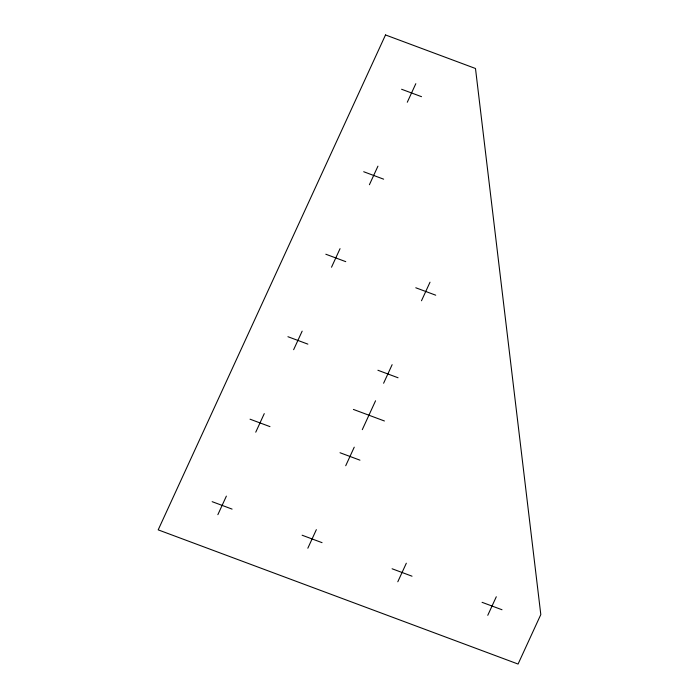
<?xml version="1.0" encoding="UTF-8"?>
<svg xmlns="http://www.w3.org/2000/svg" width="699" height="699" viewBox="0 0 699 699"><rect width="100%" height="100%" fill="white"/><g stroke="black" fill="none" stroke-linecap="round" stroke-linejoin="round"><path stroke-width="1.05" d="M217.861 514.674L226.38 496.115M255.747 432.183L264.266 413.625M293.632 349.701L302.16 331.143M331.518 267.219L340.046 248.661M369.404 184.728L377.932 166.17M407.29 102.246L415.818 83.688M307.831 548.217L316.35 529.659M345.717 465.735L354.244 447.177M362.292 429.649L375.555 400.78M383.602 383.244L392.13 364.686M421.488 300.762L430.016 282.204M397.801 581.769L406.329 563.211M487.771 615.312L496.299 596.754M401.584 89.254L421.523 96.68M363.698 171.736L383.637 179.171M325.813 254.218L345.752 261.653M415.783 287.77L435.722 295.196M287.927 336.708L307.866 344.135M377.897 370.252L398.054 377.766M353.414 409.431L384.424 420.99M250.041 419.19L269.971 426.626M340.011 452.734L359.95 460.169M212.155 501.672L232.085 509.108M302.125 535.224L322.056 542.66M392.095 568.768L412.034 576.203M482.065 602.32L502.004 609.746M385.507 34.95L158.192 529.859L518.073 664.05L540.808 614.561L475.486 68.493L385.507 34.95"/></g></svg>
